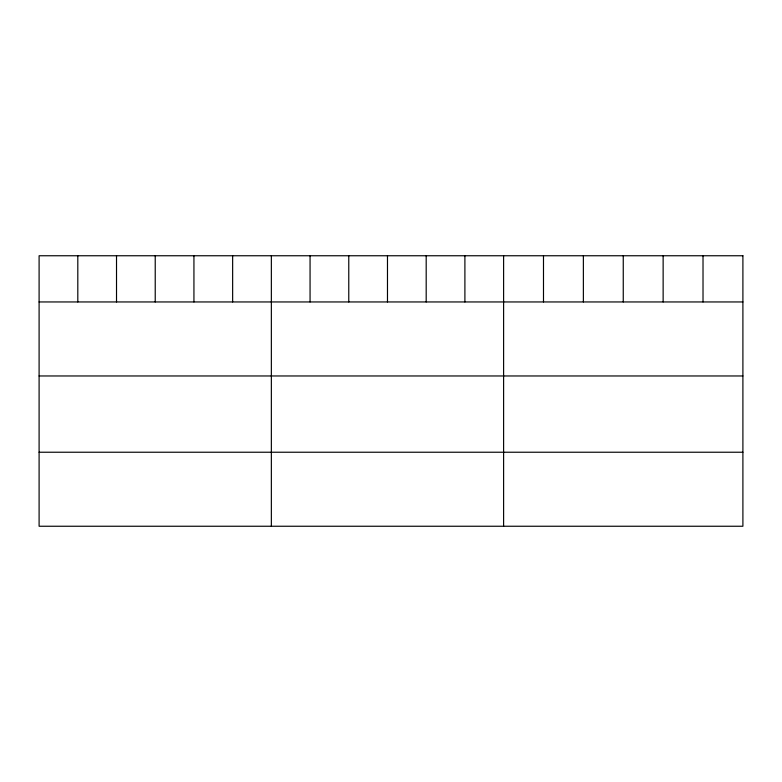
<?xml version="1.0" encoding="UTF-8"?>
<svg xmlns="http://www.w3.org/2000/svg" width="782" height="782" viewBox="0 0 782 782"><rect width="100%" height="100%" fill="white"/><g stroke="black" fill="none" stroke-linecap="round" stroke-linejoin="round"><path stroke-width="1.17" d="M39.1 301.95L742.9 301.95M39.1 375.966L742.9 375.966M39.1 452.231L742.9 452.231M703.018 255.753L703.018 301.95M663.136 255.753L663.136 301.95M623.254 255.753L623.254 301.95M583.372 255.753L583.372 301.95M543.49 255.753L543.49 301.95M503.608 255.753L503.608 526.247M464.899 255.753L464.899 301.95M426.19 255.753L426.19 301.95M387.481 255.753L387.481 301.95M348.772 255.753L348.772 301.95M310.063 255.753L310.063 301.95M271.354 255.753L271.354 526.247M232.645 255.753L232.645 301.95M193.936 255.753L193.936 301.95M155.227 255.753L155.227 301.95M116.518 255.753L116.518 301.95M77.809 255.753L77.809 301.95M742.9 255.753L39.1 255.753L39.1 526.247L742.9 526.247L742.9 255.753"/></g></svg>
